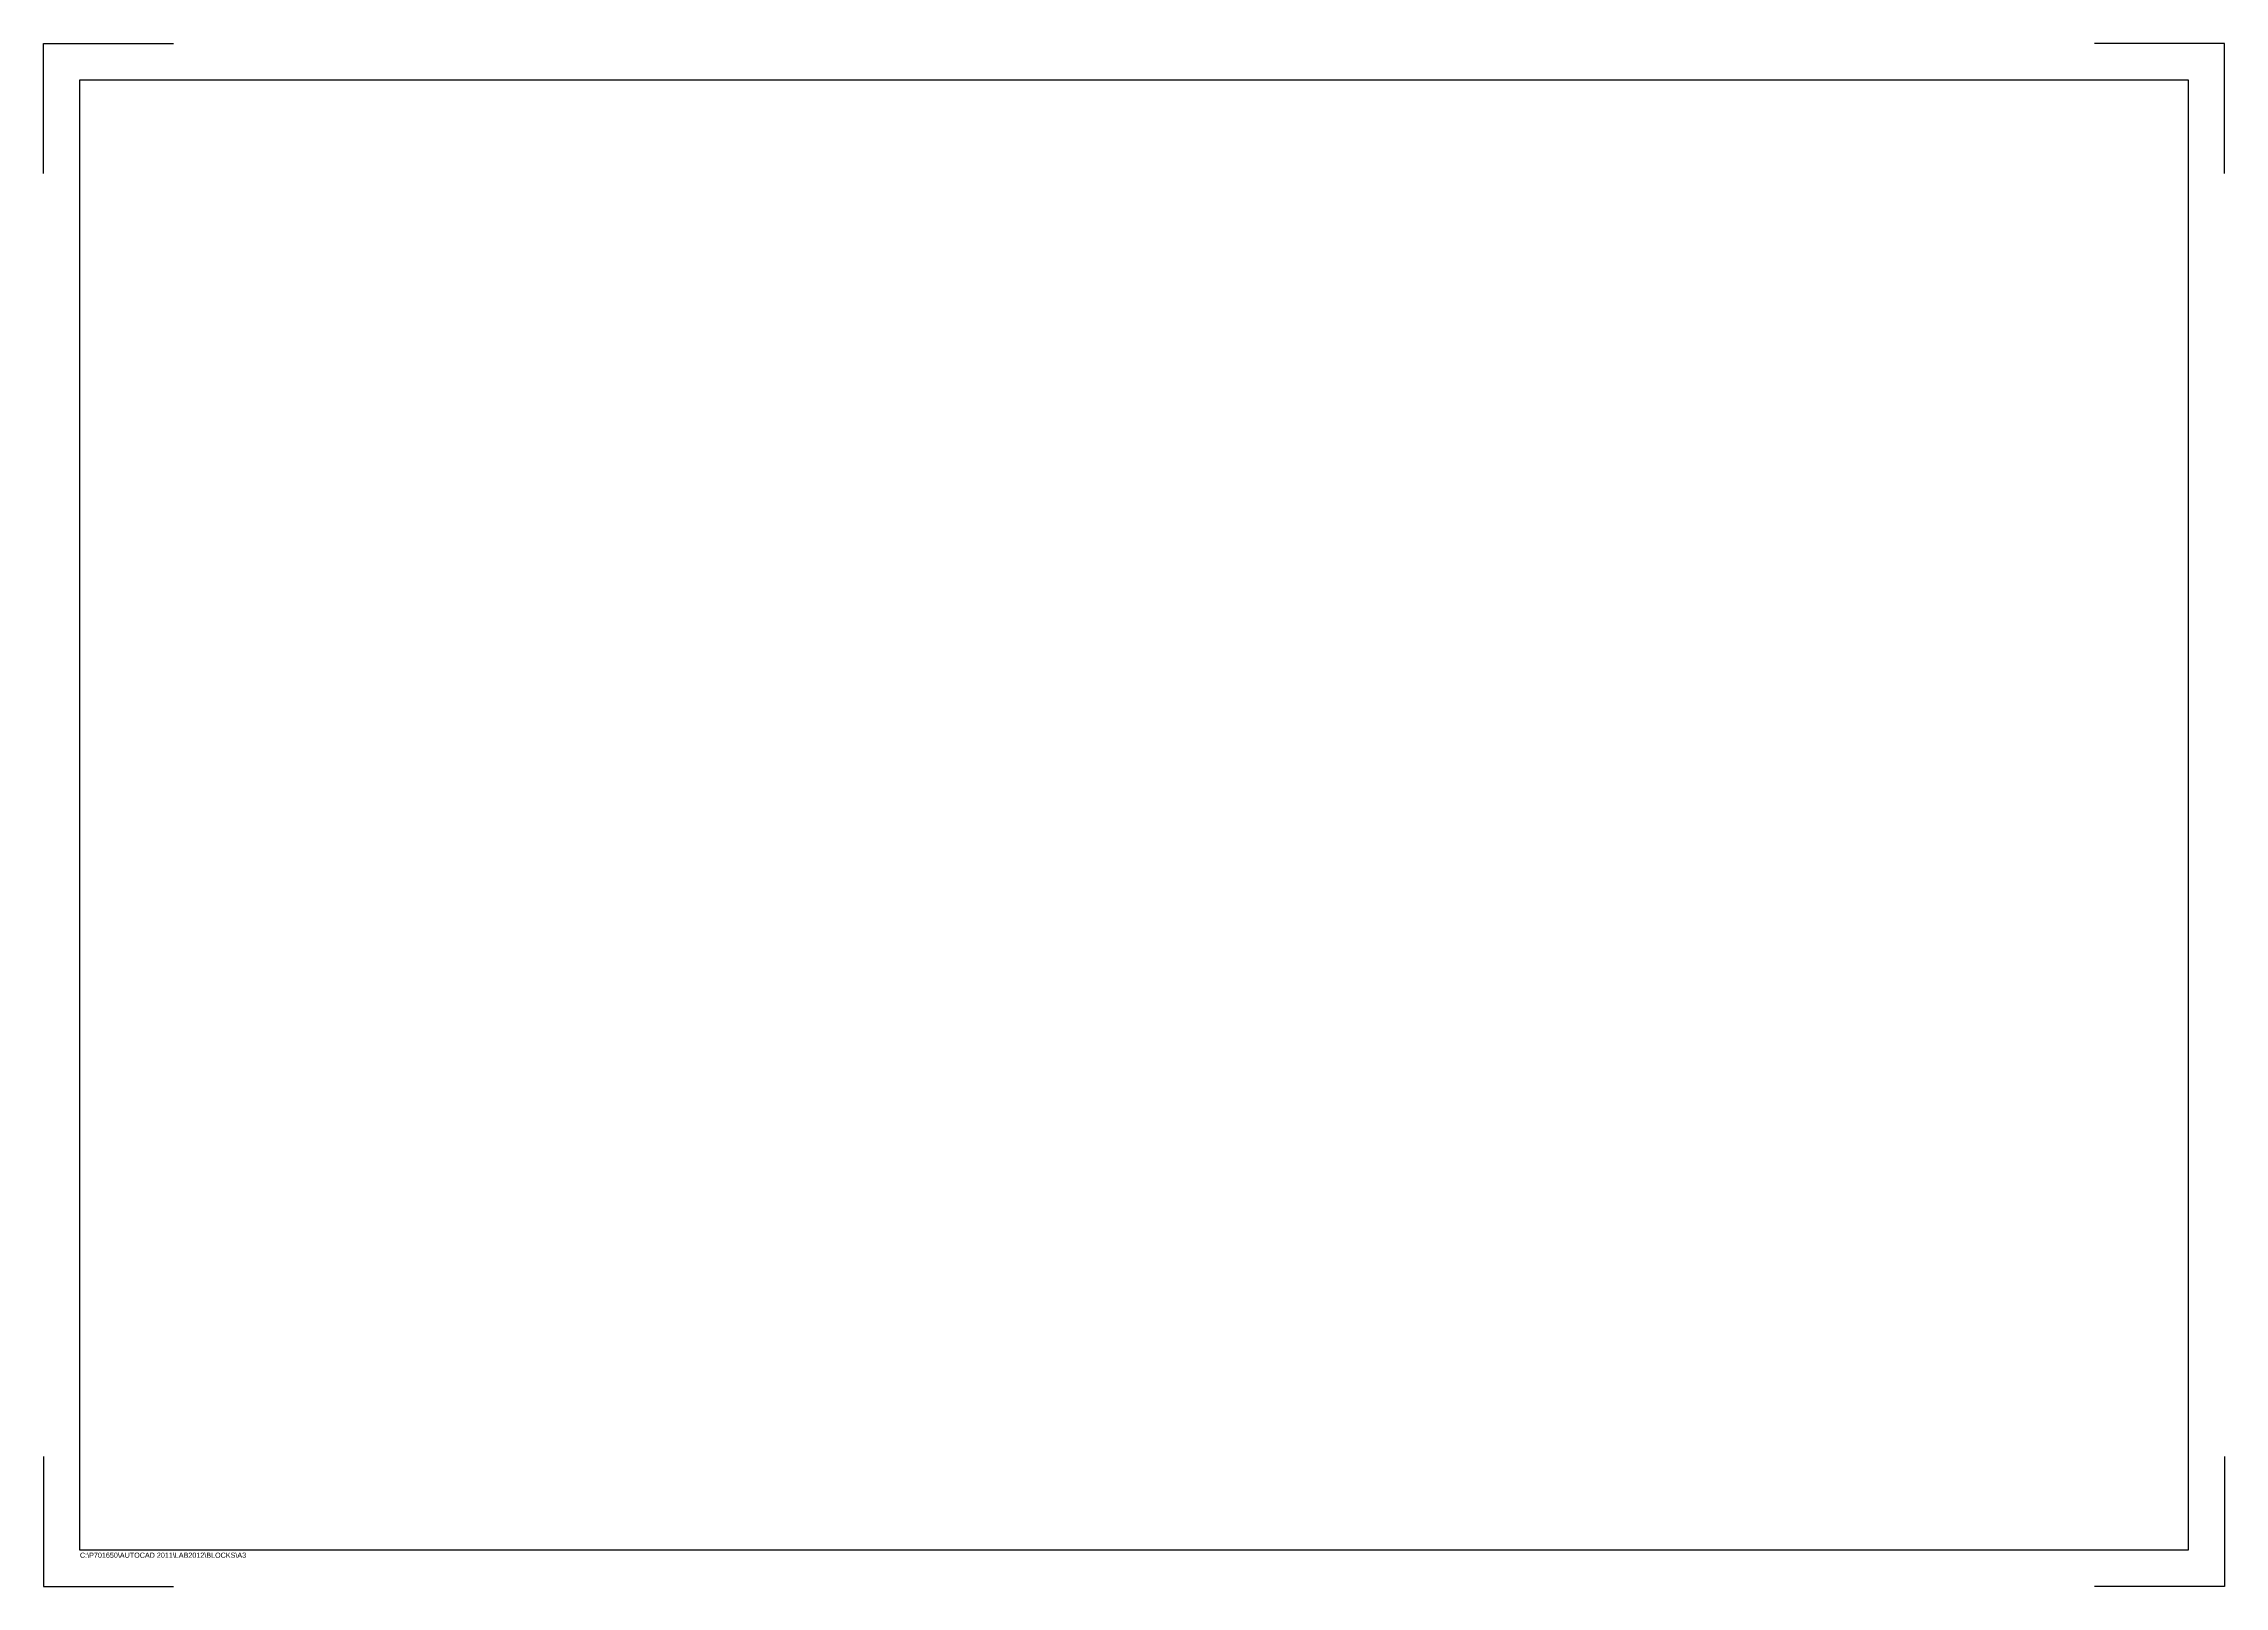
# Model space of a CAD drawing. Header units: millimetres. Extents: x -420 to 0, y 0 to 297.
import ezdxf

# ---------------------------------------------------------------- set-up
doc = ezdxf.new("R2010")
doc.units = ezdxf.units.MM

msp = doc.modelspace()

# ---------------------------------------------------------------- linework, layer by layer
at = {"color": 1, "transparency": 33554687}
for points in [[(-420.00236, 272), (-420.00236, 297), (-395.00236, 297)], [(0, 272), (0, 297), (-25, 297)], [(-420.00236, 25), (-420.00236, 0), (-395.00236, 0)], [(0, 25), (0, 0), (-25, 0)]]:
    msp.add_lwpolyline(points, dxfattribs=at)
at = {"color": 4, "transparency": 33554687}
msp.add_lwpolyline([(-413.00236, 290), (-7, 290), (-7, 7), (-413.00236, 7)], close=True, dxfattribs=at)

# ---------------------------------------------------------------- texts
at = {"color": 1, "transparency": 33554687, "insert": (-413.00236, 6.5), "char_height": 1, "attachment_point": 1}
msp.add_mtext('C:\\\\P701650\\\\AUTOCAD 2011\\\\LAB2012\\\\BLOCKS\\\\A3', dxfattribs=at)

doc.saveas('drawing.dxf')
